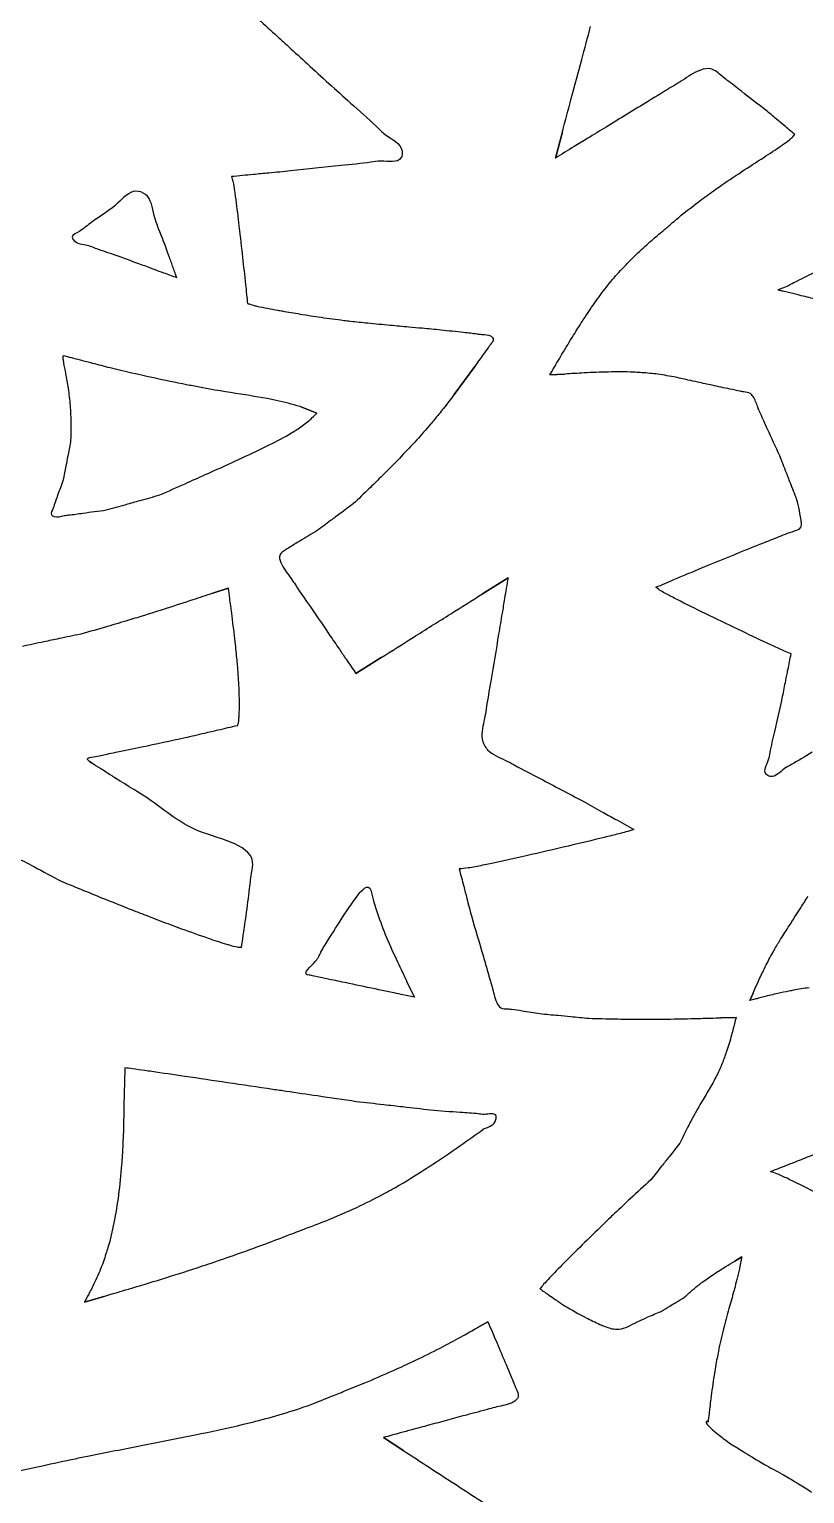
# Model space of a CAD drawing. Extents: x 0 to 339, y 0 to 248.
# Drawn here: x 148.1 to 189.8, y 43.8 to 122.4 of the extents above; entities that cross this region are included whole.
import ezdxf

# ---------------------------------------------------------------- set-up
doc = ezdxf.new("R2010")
doc.units = 0
doc.layers.add('layer_1', color=7, linetype='CONTINUOUS')

msp = doc.modelspace()

# ---------------------------------------------------------------- linework, layer by layer
at = {"layer": 'layer_1', "color": 1}
for p, q in [((176.407976, 115.48353), (176.786434, 116.895781)), ((176.786434, 116.895781), (176.407976, 115.48353)), ((176.407976, 115.48353), (176.407976, 115.48353)), ((156.074044, 109.06261), (156.074044, 109.06261)), ((156.074044, 109.06261), (156.074044, 109.06261)), ((156.074044, 109.06261), (156.074044, 109.06261)), ((188.397282, 108.385701), (188.397282, 108.385701)), ((188.397282, 108.385701), (188.397282, 108.385701)), ((188.397282, 108.385701), (188.397282, 108.385701)), ((172.073643, 104.296494), (170.963968, 102.783429)), ((170.963968, 102.783429), (172.073643, 104.296494)), ((172.073643, 104.296494), (172.073643, 104.296494)), ((176.912309, 103.883617), (176.105337, 103.833177)), ((176.105337, 103.833177), (176.912309, 103.883617)), ((176.912309, 103.883617), (176.912309, 103.883617)), ((163.60071, 101.788854), (162.691508, 102.142383)), ((162.691508, 102.142383), (163.60071, 101.788854)), ((163.60071, 101.788854), (163.60071, 101.788854)), ((172.500801, 92.091042), (173.862612, 92.948453)), ((173.862612, 92.948453), (172.500801, 92.091042)), ((158.840758, 92.39431), (158.007119, 92.116662)), ((158.007119, 92.116662), (158.840758, 92.39431)), ((158.840758, 92.39431), (158.840758, 92.39431)), ((172.500801, 92.091042), (172.500801, 92.091042)), ((165.692081, 87.804184), (167.053893, 88.661659)), ((167.053893, 88.661659), (165.692081, 87.804184)), ((165.692081, 87.804184), (165.692081, 87.804184)), ((151.488088, 83.004208), (151.37877, 83.07333)), ((151.37877, 83.07333), (151.488088, 83.004208)), ((151.488088, 83.004208), (151.488088, 83.004208)), ((166.846054, 74.918842), (166.846054, 74.918842)), ((166.846054, 74.918842), (166.846054, 74.918842)), ((166.846054, 74.918842), (166.846054, 74.918842)), ((163.083235, 71.636005), (163.083235, 71.636005)), ((163.083235, 71.636005), (163.083235, 71.636005)), ((163.083235, 71.636005), (163.083235, 71.636005)), ((168.436999, 71.257352), (168.841031, 70.423777)), ((168.841031, 70.423777), (168.436999, 71.257352)), ((168.436999, 71.257352), (168.436999, 71.257352)), ((186.847776, 70.243985), (187.024477, 70.647503)), ((187.024477, 70.647503), (186.847776, 70.243985)), ((186.847776, 70.243985), (186.847776, 70.243985)), ((185.285824, 69.320111), (186.118179, 69.345194)), ((186.118179, 69.345194), (185.285824, 69.320111)), ((185.285824, 69.320111), (185.285824, 69.320111)), ((172.553343, 63.352679), (172.553343, 63.352679)), ((172.553343, 63.352679), (172.553343, 63.352679)), ((172.553343, 63.352679), (172.553343, 63.352679)), ((186.042357, 56.257918), (186.420814, 56.484671)), ((186.420814, 56.484671), (186.042357, 56.257918)), ((186.042357, 56.257918), (186.042357, 56.257918)), ((151.113045, 54.059532), (152.148313, 54.362554)), ((152.148313, 54.362554), (151.113045, 54.059532)), ((151.113045, 54.059532), (151.113045, 54.059532)), ((172.199814, 52.670666), (172.78087, 52.998812)), ((172.78087, 52.998812), (172.199814, 52.670666)), ((172.199814, 52.670666), (172.199814, 52.670666)), ((167.174587, 46.786418), (168.260362, 46.079232)), ((168.260362, 46.079232), (167.174587, 46.786418)), ((167.174587, 46.786418), (167.174587, 46.786418))]:
    msp.add_line(p, q, dxfattribs=at)
for points in [[(160.322407, 123.058205), (160.664879, 122.746878), (161.007351, 122.435551), (161.349728, 122.124184)], [(161.349728, 122.124184), (161.589406, 121.906214), (161.829036, 121.688224), (162.068929, 121.470369)], [(177.823064, 120.766098), (177.981871, 121.358862), (178.140685, 121.951624), (178.299499, 122.544386)], [(162.068929, 121.470369), (162.411651, 121.15913), (162.754908, 120.848168), (163.096464, 120.536348)], [(163.096464, 120.536348), (163.864832, 119.834877), (164.624594, 119.129071), (165.407892, 118.435029)], [(177.262656, 118.674065), (177.449429, 119.371418), (177.636242, 120.068759), (177.823064, 120.766098)], [(184.759699, 120.266328), (184.584475, 120.308191), (184.385713, 120.2703), (184.203902, 120.20754)], [(183.216632, 119.644454), (183.067817, 119.548503), (182.914992, 119.458135), (182.76271, 119.367011)], [(184.203902, 120.20754), (183.834177, 120.079913), (183.534559, 119.849444), (183.216632, 119.644454)], [(185.360418, 119.871207), (185.171587, 120.026616), (184.985123, 120.212471), (184.759699, 120.266328)], [(185.62095, 119.669479), (185.533984, 119.735163), (185.446953, 119.799988), (185.360418, 119.871207)], [(186.402557, 119.064335), (186.142142, 119.267656), (185.881843, 119.472431), (185.62095, 119.669479)], [(182.76271, 119.367011), (182.305895, 119.093657), (181.853968, 118.813503), (181.401003, 118.534795)], [(187.705255, 118.055831), (187.270915, 118.390652), (186.836575, 118.725473), (186.402557, 119.064335)], [(165.407892, 118.435029), (165.877876, 118.018599), (166.356334, 117.606403), (166.794729, 117.174184)], [(176.786434, 116.895781), (176.945165, 117.488545), (177.103896, 118.081309), (177.262656, 118.674065)], [(181.401003, 118.534795), (180.646117, 118.070315), (179.888348, 117.609849), (179.131594, 117.147976)], [(188.284439, 117.570159), (188.091385, 117.732058), (187.89832, 117.893944), (187.705255, 118.055831)], [(166.794729, 117.174184), (166.940862, 117.030109), (167.082543, 116.88381), (167.257001, 116.753887)], [(188.689807, 117.230173), (188.55469, 117.343508), (188.419567, 117.456837), (188.284439, 117.570159)], [(189.268818, 116.744459), (189.075818, 116.906368), (188.882818, 117.068277), (188.689807, 117.230173)], [(167.257001, 116.753887), (167.614466, 116.487673), (168.109539, 116.290213), (168.173439, 115.860031)], [(178.122846, 116.531603), (177.887484, 116.387744), (177.652098, 116.24392), (177.416722, 116.10008)], [(179.131594, 117.147976), (178.795228, 116.942681), (178.459063, 116.737107), (178.122846, 116.531603)], [(188.727179, 116.27369), (188.848185, 116.358882), (188.971568, 116.442214), (189.079244, 116.542701)], [(189.079244, 116.542701), (189.146524, 116.605488), (189.207671, 116.674973), (189.268818, 116.744459)], [(168.173439, 115.860031), (168.192269, 115.733263), (168.173656, 115.586286), (168.114651, 115.487395)], [(177.416722, 116.10008), (177.080459, 115.894585), (176.744217, 115.689058), (176.407976, 115.48353)], [(187.60077, 115.519108), (187.91578, 115.72192), (188.231825, 115.923582), (188.537605, 116.139184)], [(188.537605, 116.139184), (188.600871, 116.183792), (188.663698, 116.228997), (188.727179, 116.27369)], [(164.878497, 115.081166), (163.97015, 114.995566), (163.079382, 114.891343), (162.188614, 114.78712)], [(166.492332, 115.2577), (165.974786, 115.177177), (165.423477, 115.132524), (164.878497, 115.081166)], [(167.030248, 115.316576), (166.833595, 115.315364), (166.664839, 115.284539), (166.492332, 115.2577)], [(168.114651, 115.487395), (167.942946, 115.199622), (167.429193, 115.319035), (167.030248, 115.316576)], [(186.406272, 114.742164), (186.803344, 115.002782), (187.201225, 115.26187), (187.60077, 115.519108)], [(160.188121, 114.596633), (159.795868, 114.559275), (159.403616, 114.521912), (159.011363, 114.484549)], [(159.011363, 114.484549), (159.038157, 114.400923), (159.064952, 114.317297), (159.086088, 114.232349)], [(159.086088, 114.232349), (159.128535, 114.061752), (159.148162, 113.885824), (159.172021, 113.711139)], [(161.011854, 114.675077), (160.737276, 114.648932), (160.462698, 114.622783), (160.188121, 114.596633)], [(162.188614, 114.78712), (161.796361, 114.749774), (161.404107, 114.712428), (161.011854, 114.675077)], [(185.183717, 113.920285), (185.586135, 114.201666), (185.995772, 114.472732), (186.406272, 114.742164)], [(153.874017, 113.701724), (153.49068, 113.690367), (153.196445, 113.33495), (152.891898, 113.052569)], [(154.38472, 113.53149), (154.243224, 113.64017), (154.049305, 113.706918), (153.874017, 113.701724)], [(154.861752, 112.395949), (154.757775, 112.814668), (154.708456, 113.282833), (154.38472, 113.53149)], [(159.172021, 113.711139), (159.185063, 113.615647), (159.19937, 113.520528), (159.21312, 113.425313)], [(159.21312, 113.425313), (159.280881, 112.956065), (159.335097, 112.484517), (159.389569, 112.013164)], [(184.070354, 113.113316), (184.327623, 113.307869), (184.588737, 113.497378), (184.851205, 113.684919)], [(184.851205, 113.684919), (184.961698, 113.76387), (185.072431, 113.842472), (185.183717, 113.920285)], [(152.891898, 113.052569), (152.52846, 112.715583), (152.150337, 112.482611), (151.762205, 112.217351)], [(183.166193, 112.407221), (183.465779, 112.644949), (183.765365, 112.882677), (184.070354, 113.113316)], [(151.092545, 111.724483), (151.024499, 111.669324), (150.959322, 111.614244), (150.871797, 111.562698)], [(151.762205, 112.217351), (151.532494, 112.060361), (151.299276, 111.892061), (151.092545, 111.724483)], [(155.366857, 111.007238), (155.189926, 111.462395), (154.9865, 111.893584), (154.861752, 112.395949)], [(159.389569, 112.013164), (159.454337, 111.452716), (159.519466, 110.892546), (159.582708, 110.33209)], [(182.118354, 111.518007), (182.262196, 111.640044), (182.406031, 111.76209), (182.54986, 111.884144)], [(182.54986, 111.884144), (182.755313, 112.058492), (182.960753, 112.232857), (183.166193, 112.407221)], [(150.871797, 111.562698), (150.701489, 111.462398), (150.446567, 111.375482), (150.459298, 111.22587)], [(150.459298, 111.22587), (150.46444, 111.165443), (150.513244, 111.094788), (150.568689, 111.040671)], [(150.568689, 111.040671), (150.754625, 110.859188), (151.015244, 110.86369), (151.250446, 110.805068)], [(155.66993, 110.174002), (155.569637, 110.452412), (155.473016, 110.734139), (155.366857, 111.007238)], [(180.750835, 110.301912), (180.996606, 110.537737), (181.249208, 110.766356), (181.50181, 110.994975)], [(181.50181, 110.994975), (181.707329, 111.169313), (181.912848, 111.343652), (182.118354, 111.518007)], [(151.250446, 110.805068), (151.362923, 110.777033), (151.469588, 110.734563), (151.576932, 110.693731)], [(151.576932, 110.693731), (151.89748, 110.5718), (152.224084, 110.464478), (152.548792, 110.352335)], [(152.548792, 110.352335), (153.087271, 110.166362), (153.620536, 109.967128), (154.15463, 109.769796)], [(155.770958, 109.896253), (155.737202, 109.988761), (155.703362, 110.081197), (155.66993, 110.174002)], [(159.582708, 110.33209), (159.63707, 109.850326), (159.690038, 109.368352), (159.742189, 108.886314)], [(180.201633, 109.754578), (180.381813, 109.939899), (180.564358, 110.12298), (180.750835, 110.301912)], [(154.15463, 109.769796), (154.391503, 109.682278), (154.628539, 109.595134), (154.865525, 109.507875)], [(154.865525, 109.507875), (155.031415, 109.446794), (155.197281, 109.385656), (155.363151, 109.32453)], [(155.363151, 109.32453), (155.600108, 109.237208), (155.837076, 109.149909), (156.074044, 109.06261)], [(155.98424, 109.309615), (155.913174, 109.505185), (155.842251, 109.700878), (155.770958, 109.896253)], [(156.062818, 109.093486), (156.036625, 109.165528), (156.010423, 109.237563), (155.98424, 109.309615)], [(179.31159, 108.755243), (179.528381, 109.02187), (179.753458, 109.281891), (179.988681, 109.532286)], [(179.988681, 109.532286), (180.058938, 109.607073), (180.130099, 109.681002), (180.201633, 109.754578)], [(189.40743, 108.890744), (189.7624, 109.061423), (190.086134, 109.228599), (190.419253, 109.396815)], [(156.074044, 109.06261), (156.070302, 109.072902), (156.06656, 109.083194), (156.062818, 109.093486)], [(159.742189, 108.886314), (159.753102, 108.785441), (159.76398, 108.684564), (159.774924, 108.583694)], [(159.774924, 108.583694), (159.795591, 108.393197), (159.816493, 108.202721), (159.835716, 108.012075)], [(178.673867, 107.922257), (178.878846, 108.205614), (179.090925, 108.483851), (179.31159, 108.755243)], [(188.397282, 108.385701), (188.282567, 108.420911), (188.592294, 108.504207), (188.77139, 108.57271)], [(188.77139, 108.57271), (188.896769, 108.620667), (188.958128, 108.661374), (189.03328, 108.703647)], [(189.03328, 108.703647), (189.14065, 108.764042), (189.276175, 108.827633), (189.40743, 108.890744)], [(159.835716, 108.012075), (159.847014, 107.900031), (159.857732, 107.787928), (159.868451, 107.675825)], [(178.047366, 107.010752), (178.249539, 107.319073), (178.457756, 107.623511), (178.673867, 107.922257)], [(188.428156, 108.378214), (188.417158, 108.38063), (188.405995, 108.383027), (188.397282, 108.385701)], [(188.644268, 108.325805), (188.574085, 108.343485), (188.505141, 108.361305), (188.428156, 108.378214)], [(189.230862, 108.183553), (189.034398, 108.230866), (188.834766, 108.277818), (188.644268, 108.325805)], [(189.508596, 108.116198), (189.416191, 108.138669), (189.323881, 108.161152), (189.230862, 108.183553)], [(190.341818, 107.914151), (190.063898, 107.981475), (189.785816, 108.048784), (189.508596, 108.116198)], [(159.868451, 107.675825), (159.930725, 107.657188), (159.992999, 107.638552), (160.055265, 107.619891)], [(160.055265, 107.619891), (160.098859, 107.606826), (160.142449, 107.593749), (160.186035, 107.58066)], [(160.186035, 107.58066), (160.24831, 107.561959), (160.310578, 107.543233), (160.372846, 107.524507)], [(160.372846, 107.524507), (160.565185, 107.487367), (160.757523, 107.450226), (160.950087, 107.414287)], [(160.950087, 107.414287), (161.13114, 107.380496), (161.312392, 107.347768), (161.493684, 107.315275)], [(161.493684, 107.315275), (161.573996, 107.300881), (161.654316, 107.286533), (161.734657, 107.272307)], [(161.734657, 107.272307), (162.055298, 107.215531), (162.376286, 107.160693), (162.697613, 107.10793)], [(162.697613, 107.10793), (163.072284, 107.046406), (163.447415, 106.987704), (163.82306, 106.932356)], [(163.82306, 106.932356), (164.227415, 106.872777), (164.632365, 106.817086), (165.038107, 106.767975)], [(177.859576, 106.721207), (177.921791, 106.817968), (177.984284, 106.914549), (178.047366, 107.010752)], [(165.038107, 106.767975), (165.16042, 106.753171), (165.282806, 106.738964), (165.405221, 106.725009)], [(165.405221, 106.725009), (165.712299, 106.690002), (166.019564, 106.656576), (166.327106, 106.625998)], [(166.327106, 106.625998), (166.729283, 106.586011), (167.131931, 106.550895), (167.53458, 106.515779)], [(167.53458, 106.515779), (167.870831, 106.484688), (168.207081, 106.453597), (168.543329, 106.42248)], [(168.543329, 106.42248), (168.778704, 106.400697), (169.014079, 106.378902), (169.249452, 106.357094)], [(169.249452, 106.357094), (169.585702, 106.32594), (169.92195, 106.29476), (170.258198, 106.263579)], [(170.258198, 106.263579), (170.664031, 106.218844), (171.069864, 106.174109), (171.476828, 106.130942)], [(177.385924, 105.972113), (177.541867, 106.223034), (177.699803, 106.472715), (177.859576, 106.721207)], [(171.476828, 106.130942), (171.721313, 106.105009), (171.966205, 106.079643), (172.207995, 106.043138)], [(172.207995, 106.043138), (172.288692, 106.030955), (172.369043, 106.017531), (172.451713, 106.011379)], [(172.451713, 106.011379), (172.624646, 105.998511), (172.807726, 106.017464), (172.95622, 105.912371)], [(172.90567, 105.456608), (172.870137, 105.411501), (172.842274, 105.367786), (172.813242, 105.32397)], [(173.073912, 105.757333), (173.091988, 105.655219), (172.981407, 105.552753), (172.90567, 105.456608)], [(172.95622, 105.912371), (173.01244, 105.872583), (173.063702, 105.815014), (173.073912, 105.757333)], [(176.760991, 104.942784), (176.965845, 105.287971), (177.174045, 105.631187), (177.385924, 105.972113)], [(149.94806, 104.793882), (149.941209, 104.729966), (149.959086, 104.664784), (149.971347, 104.600345)], [(149.964011, 104.869606), (149.957395, 104.844431), (149.950779, 104.819256), (149.94806, 104.793882)], [(150.89937, 104.626523), (150.587588, 104.707567), (150.2758, 104.788586), (149.964011, 104.869606)], [(149.971347, 104.600345), (149.978318, 104.563712), (149.983474, 104.527319), (149.989067, 104.490953)], [(151.554137, 104.456289), (151.335884, 104.513045), (151.117629, 104.56979), (150.89937, 104.626523)], [(172.535919, 104.933529), (172.37968, 104.719919), (172.226661, 104.508206), (172.073643, 104.296494)], [(172.813242, 105.32397), (172.72724, 105.194174), (172.630983, 105.0635), (172.535919, 104.933529)], [(176.518287, 104.53184), (176.599135, 104.668852), (176.6798, 104.805973), (176.760991, 104.942784)], [(149.989067, 104.490953), (150.018519, 104.299439), (150.06007, 104.108689), (150.097703, 103.91755)], [(150.097703, 103.91755), (150.149892, 103.652471), (150.194543, 103.386642), (150.234282, 103.119797)], [(152.489542, 104.212987), (152.177742, 104.294095), (151.865943, 104.375204), (151.554137, 104.456289)], [(154.833244, 103.675425), (154.050128, 103.846098), (153.269835, 104.029542), (152.489542, 104.212987)], [(176.105337, 103.833177), (176.186321, 103.970175), (176.267306, 104.107173), (176.348302, 104.244164)], [(176.348302, 104.244164), (176.40499, 104.340041), (176.461683, 104.435914), (176.518287, 104.53184)], [(177.945269, 103.943396), (177.600845, 103.925843), (177.256577, 103.90473), (176.912309, 103.883617)], [(179.258338, 103.991967), (178.820302, 103.982234), (178.382659, 103.965686), (177.945269, 103.943396)], [(180.593897, 103.984495), (180.149226, 104.004713), (179.703579, 104.00186), (179.258338, 103.991967)], [(180.954431, 103.963945), (180.834289, 103.971874), (180.714128, 103.979028), (180.593897, 103.984495)], [(181.796929, 103.887351), (181.51723, 103.922534), (181.23588, 103.945369), (180.954431, 103.963945)], [(182.762739, 103.732295), (182.441538, 103.789483), (182.120337, 103.846671), (181.796929, 103.887351)], [(150.234282, 103.119797), (150.280099, 102.812134), (150.319385, 102.503121), (150.34266, 102.192949)], [(156.593359, 103.311737), (156.005505, 103.427422), (155.418586, 103.547856), (154.833244, 103.675425)], [(157.287305, 103.178038), (157.055799, 103.221496), (156.824507, 103.266249), (156.593359, 103.311737)], [(159.519078, 102.797231), (158.772802, 102.912886), (158.028961, 103.038814), (157.287305, 103.178038)], [(183.528735, 103.564315), (183.273408, 103.620332), (183.018073, 103.676313), (182.762739, 103.732295)], [(184.064858, 103.446639), (183.886154, 103.485882), (183.707446, 103.525107), (183.528735, 103.564315)], [(184.830639, 103.278402), (184.575381, 103.334493), (184.320123, 103.390584), (184.064858, 103.446639)], [(185.784093, 103.074777), (185.464865, 103.139943), (185.147751, 103.209172), (184.830639, 103.278402)], [(186.339842, 102.960822), (186.156318, 103.000315), (185.969847, 103.036858), (185.784093, 103.074777)], [(161.40282, 102.472599), (160.780969, 102.60926), (160.149156, 102.699584), (159.519078, 102.797231)], [(162.691508, 102.142383), (162.263554, 102.259936), (161.8356, 102.377489), (161.40282, 102.472599)], [(170.963968, 102.783429), (170.774585, 102.532803), (170.585202, 102.282177), (170.39074, 102.035524)], [(186.520145, 102.925327), (186.458427, 102.934927), (186.399289, 102.948029), (186.339842, 102.960822)], [(186.879603, 102.836597), (186.779317, 102.900867), (186.644495, 102.905987), (186.520145, 102.925327)], [(187.059821, 102.619017), (187.012542, 102.704072), (186.956128, 102.787555), (186.879603, 102.836597)], [(187.301738, 102.042857), (187.224266, 102.235077), (187.164392, 102.430892), (187.059821, 102.619017)], [(150.34266, 102.192949), (150.349812, 102.097627), (150.355453, 102.002196), (150.36048, 101.906722)], [(150.36048, 101.906722), (150.373177, 101.665571), (150.381955, 101.424155), (150.383956, 101.182735)], [(163.090251, 101.311808), (163.270054, 101.459271), (163.435382, 101.624062), (163.60071, 101.788854)], [(169.907023, 101.438846), (169.839503, 101.357313), (169.771738, 101.275988), (169.703427, 101.195124)], [(170.39074, 102.035524), (170.232226, 101.834468), (170.070337, 101.636051), (169.907023, 101.438846)], [(187.423163, 101.763545), (187.381435, 101.856339), (187.339496, 101.949171), (187.301738, 102.042857)], [(187.802376, 100.918251), (187.675084, 101.199351), (187.550096, 101.481273), (187.423163, 101.763545)], [(150.383956, 101.182735), (150.386607, 100.862839), (150.377357, 100.542936), (150.368107, 100.223033)], [(161.038138, 100.079927), (161.4453, 100.282426), (161.850129, 100.490779), (162.237292, 100.728139)], [(162.237292, 100.728139), (162.329714, 100.7848), (162.421129, 100.843114), (162.51228, 100.902116)], [(162.51228, 100.902116), (162.71073, 101.03057), (162.907932, 101.162281), (163.090251, 101.311808)], [(169.703427, 101.195124), (169.458987, 100.905767), (169.207548, 100.622316), (168.952454, 100.342255)], [(188.461783, 99.49594), (188.23978, 99.969259), (188.017778, 100.442579), (187.802376, 100.918251)], [(150.368107, 100.223033), (150.31821, 99.973598), (150.268313, 99.724163), (150.218421, 99.474727)], [(159.580822, 99.381241), (160.069387, 99.607987), (160.555403, 99.839843), (161.038138, 100.079927)], [(168.952454, 100.342255), (168.683501, 100.046979), (168.410485, 99.755471), (168.134257, 99.467026)], [(150.218421, 99.474727), (150.183496, 99.300123), (150.148574, 99.125519), (150.113655, 98.950914)], [(158.04493, 98.682654), (158.55789, 98.913354), (159.070746, 99.144513), (159.580822, 99.381241)], [(168.134257, 99.467026), (167.853613, 99.173968), (167.569653, 98.884071), (167.282448, 98.597449)], [(188.816835, 98.580706), (188.698509, 98.885793), (188.580146, 99.190867), (188.461783, 99.49594)], [(150.113655, 98.950914), (150.06377, 98.701479), (150.013891, 98.452044), (149.964011, 98.202608)], [(156.518496, 97.997929), (156.879674, 98.15941), (157.240677, 98.321289), (157.601573, 98.483387)], [(157.601573, 98.483387), (157.749373, 98.549772), (157.897156, 98.616194), (158.04493, 98.682654)], [(167.028396, 98.34528), (166.81767, 98.13698), (166.606199, 97.929424), (166.393329, 97.72332)], [(167.282448, 98.597449), (167.197992, 98.513164), (167.113254, 98.429162), (167.028396, 98.34528)], [(189.065282, 97.939969), (188.982484, 98.153555), (188.899668, 98.367134), (188.816835, 98.580706)], [(149.964011, 98.202608), (149.867878, 97.922952), (149.771745, 97.643296), (149.669308, 97.361037)], [(155.166194, 97.394799), (155.617052, 97.595636), (156.067911, 97.796474), (156.518496, 97.997929)], [(166.393329, 97.72332), (166.119722, 97.45841), (165.843802, 97.195898), (165.567882, 96.933386)], [(189.420077, 97.024522), (189.301824, 97.329676), (189.183571, 97.634829), (189.065282, 97.939969)], [(149.492432, 96.856031), (149.475209, 96.800921), (149.459328, 96.746367), (149.433458, 96.687677)], [(149.669308, 97.361037), (149.607837, 97.191658), (149.544096, 97.021341), (149.492432, 96.856031)], [(152.287134, 96.586667), (152.642537, 96.68643), (152.997941, 96.786194), (153.353345, 96.885955)], [(153.353345, 96.885955), (153.602152, 96.955795), (153.85096, 97.025633), (154.099767, 97.095471)], [(154.099767, 97.095471), (154.455242, 97.195249), (154.810718, 97.295024), (155.166194, 97.394799)], [(165.567882, 96.933386), (165.324997, 96.752845), (165.082112, 96.572304), (164.839248, 96.391737)], [(189.539636, 96.400808), (189.502328, 96.610019), (189.461202, 96.817271), (189.420077, 97.024522)], [(149.433458, 96.687677), (149.38058, 96.567713), (149.285967, 96.430468), (149.337263, 96.335973)], [(149.337263, 96.335973), (149.363078, 96.288419), (149.425844, 96.251693), (149.487907, 96.231206)], [(149.487907, 96.231206), (149.666902, 96.172122), (149.840053, 96.248124), (150.014514, 96.283577)], [(150.014514, 96.283577), (150.098503, 96.300644), (150.182795, 96.308315), (150.267046, 96.317249)], [(150.267046, 96.317249), (150.519789, 96.34405), (150.772163, 96.382227), (151.024606, 96.418275)], [(151.024606, 96.418275), (151.445321, 96.47835), (151.866228, 96.532508), (152.287134, 96.586667)], [(164.329279, 96.012523), (164.08646, 95.831933), (163.84366, 95.651317), (163.60086, 95.470701)], [(164.839248, 96.391737), (164.669248, 96.265345), (164.499259, 96.13894), (164.329279, 96.012523)], [(189.603152, 96.034767), (189.581978, 96.155363), (189.561461, 96.278421), (189.539636, 96.400808)], [(189.621833, 95.915235), (189.617012, 95.956483), (189.610047, 95.995494), (189.603152, 96.034767)], [(163.60086, 95.470701), (163.29433, 95.287451), (162.987799, 95.104202), (162.679357, 94.917731)], [(188.310466, 95.108199), (188.614215, 95.229527), (188.895321, 95.352202), (189.244488, 95.463145)], [(189.244488, 95.463145), (189.385377, 95.50791), (189.537348, 95.550764), (189.595681, 95.661167)], [(189.595681, 95.661167), (189.632635, 95.731107), (189.632011, 95.828155), (189.621833, 95.915235)], [(161.948783, 94.461905), (161.811721, 94.378514), (161.648137, 94.292716), (161.600053, 94.161081)], [(162.130505, 94.577729), (162.071241, 94.539415), (162.012915, 94.500923), (161.948783, 94.461905)], [(162.679357, 94.917731), (162.494056, 94.805706), (162.308064, 94.692518), (162.130505, 94.577729)], [(184.427121, 93.544631), (185.144285, 93.837841), (185.861449, 94.13105), (186.577015, 94.42077)], [(186.577015, 94.42077), (187.00777, 94.595176), (187.437945, 94.768316), (187.875223, 94.938215)], [(187.875223, 94.938215), (188.021425, 94.995019), (188.168421, 95.051462), (188.310466, 95.108199)], [(161.600053, 94.161081), (161.558832, 94.048238), (161.602489, 93.901711), (161.657558, 93.770487)], [(161.657558, 93.770487), (161.785194, 93.466348), (161.974139, 93.244416), (162.149446, 92.998896)], [(162.149446, 92.998896), (162.230783, 92.884983), (162.309185, 92.765993), (162.388022, 92.647719)], [(173.862612, 92.948453), (173.800327, 92.574931), (173.738043, 92.20141), (173.675797, 91.827892)], [(181.804386, 92.43502), (182.12818, 92.572017), (182.451974, 92.709014), (182.775769, 92.846007)], [(182.775769, 92.846007), (183.002425, 92.941901), (183.229081, 93.037794), (183.455738, 93.133684)], [(183.455738, 93.133684), (183.779531, 93.270669), (184.103326, 93.40765), (184.427121, 93.544631)], [(158.007119, 92.116662), (157.648439, 91.997188), (157.289759, 91.877713), (156.930747, 91.759245)], [(158.91558, 91.833058), (158.890666, 92.020145), (158.865712, 92.207227), (158.840758, 92.39431)], [(162.388022, 92.647719), (162.622989, 92.295216), (162.86183, 91.949081), (163.100018, 91.601709)], [(170.786015, 91.011379), (171.357614, 91.37126), (171.929207, 91.731151), (172.500801, 92.091042)], [(182.07624, 92.242619), (181.983116, 92.30277), (181.893751, 92.368895), (181.804386, 92.43502)], [(182.633956, 91.938142), (182.445256, 92.034843), (182.253907, 92.127858), (182.07624, 92.242619)], [(155.506388, 91.295307), (154.985828, 91.128058), (154.464496, 90.963179), (153.941597, 90.803428)], [(156.930747, 91.759245), (156.456561, 91.60277), (155.981797, 91.44805), (155.506388, 91.295307)], [(158.967954, 91.440197), (158.950439, 91.571143), (158.933019, 91.702102), (158.91558, 91.833058)], [(159.042774, 90.878991), (159.018189, 91.066108), (158.992975, 91.25314), (158.967954, 91.440197)], [(163.100018, 91.601709), (163.494128, 91.026943), (163.886455, 90.448792), (164.279835, 89.872148)], [(173.675797, 91.827892), (173.63222, 91.5664), (173.588661, 91.304909), (173.545026, 91.043408)], [(182.939439, 91.779366), (182.837661, 91.83227), (182.736198, 91.885747), (182.633956, 91.938142)], [(184.446754, 91.031287), (183.941861, 91.275904), (183.436898, 91.520788), (182.939439, 91.779366)], [(153.481405, 90.664018), (153.10403, 90.550452), (152.726283, 90.438102), (152.347825, 90.328218)], [(153.941597, 90.803428), (153.78831, 90.756597), (153.634888, 90.710207), (153.481405, 90.664018)], [(159.211138, 89.49863), (159.159744, 89.95931), (159.103157, 90.419408), (159.042774, 90.878991)], [(168.768678, 89.74128), (169.441124, 90.164645), (170.113574, 90.588006), (170.786015, 91.011379)], [(173.545026, 91.043408), (173.482684, 90.669792), (173.420186, 90.296154), (173.358211, 89.922587)], [(186.239917, 90.165651), (185.641529, 90.452757), (185.04419, 90.741835), (184.446754, 91.031287)], [(149.75148, 89.676581), (149.480841, 89.619845), (149.210205, 89.563095), (148.939572, 89.50633)], [(150.911347, 89.919669), (150.524723, 89.838649), (150.138098, 89.75763), (149.75148, 89.676581)], [(152.347825, 90.328218), (151.869756, 90.189412), (151.390552, 90.05454), (150.911347, 89.919669)], [(164.279835, 89.872148), (164.454083, 89.616724), (164.628536, 89.361596), (164.802909, 89.106364)], [(167.053893, 88.661659), (167.625487, 89.021533), (168.197081, 89.381408), (168.768678, 89.74128)], [(173.358211, 89.922587), (173.218772, 89.082081), (173.081984, 88.24194), (172.937927, 87.400789)], [(187.781073, 89.434533), (187.265932, 89.675184), (186.75254, 89.919694), (186.239917, 90.165651)], [(148.939572, 89.50633), (148.552946, 89.425235), (148.166326, 89.34411), (147.779705, 89.262986)], [(159.312178, 88.522172), (159.281111, 88.847916), (159.247419, 89.173418), (159.211138, 89.49863)], [(164.802909, 89.106364), (164.924983, 88.927684), (165.047016, 88.748953), (165.169047, 88.570225)], [(188.103268, 89.284107), (187.995918, 89.334371), (187.888458, 89.384368), (187.781073, 89.434533)], [(188.71124, 89.004742), (188.506876, 89.094), (188.305266, 89.189526), (188.103268, 89.284107)], [(189.067062, 88.854315), (188.948148, 88.903761), (188.829235, 88.953207), (188.71124, 89.004742)], [(188.899037, 88.013806), (188.955059, 88.293973), (189.01106, 88.574144), (189.067062, 88.854315)], [(159.345864, 88.151763), (159.335342, 88.275301), (159.323948, 88.398753), (159.312178, 88.522172)], [(159.416002, 87.045244), (159.400861, 87.414487), (159.377232, 87.7835), (159.345864, 88.151763)], [(165.169047, 88.570225), (165.343396, 88.314874), (165.517738, 88.059529), (165.692081, 87.804184)], [(172.937927, 87.400789), (172.851498, 86.896133), (172.762452, 86.391113), (172.685746, 85.887816)], [(188.613105, 86.584654), (188.669192, 86.864893), (188.725278, 87.145132), (188.781345, 87.425376)], [(188.781345, 87.425376), (188.820585, 87.621517), (188.859816, 87.817661), (188.899037, 88.013806)], [(159.435593, 86.168857), (159.434638, 86.46123), (159.427973, 86.753309), (159.416002, 87.045244)], [(188.192789, 84.69354), (188.344198, 85.328716), (188.478651, 85.956685), (188.613105, 86.584654)], [(159.421427, 85.550675), (159.4341, 85.756239), (159.436267, 85.962621), (159.435593, 86.168857)], [(172.685746, 85.887816), (172.660179, 85.720061), (172.635983, 85.552498), (172.601683, 85.383524)], [(158.298229, 84.7771), (158.647436, 84.858148), (158.99665, 84.939167), (159.345864, 85.020185)], [(159.345864, 85.020185), (159.361609, 85.073184), (159.377354, 85.126184), (159.3879, 85.180168)], [(159.3879, 85.180168), (159.40355, 85.260285), (159.407748, 85.342568), (159.413059, 85.424364)], [(159.413059, 85.424364), (159.415798, 85.466543), (159.418833, 85.508592), (159.421427, 85.550675)], [(172.601683, 85.383524), (172.527946, 85.020265), (172.407516, 84.65049), (172.475575, 84.291696)], [(154.195921, 83.865268), (154.962727, 84.029278), (155.739988, 84.19639), (156.517248, 84.363502)], [(156.517248, 84.363502), (156.866457, 84.444628), (157.215667, 84.525753), (157.564884, 84.606848)], [(157.564884, 84.606848), (157.809328, 84.663614), (158.053777, 84.720364), (158.298229, 84.7771)], [(172.475575, 84.291696), (172.515948, 84.078857), (172.622651, 83.869882), (172.769748, 83.709846)], [(187.940621, 83.558872), (188.004995, 83.928738), (188.101944, 84.312436), (188.192789, 84.69354)], [(151.597317, 83.334567), (151.91789, 83.379933), (152.099974, 83.43085), (152.325273, 83.48013)], [(152.325273, 83.48013), (152.470627, 83.511923), (152.633969, 83.543034), (152.794822, 83.574546)], [(152.794822, 83.574546), (153.275399, 83.668695), (153.733761, 83.766418), (154.195921, 83.865268)], [(172.769748, 83.709846), (173.022989, 83.434331), (173.395956, 83.303867), (173.736349, 83.139247)], [(187.856572, 83.180649), (187.901325, 83.313832), (187.919164, 83.435584), (187.940621, 83.558872)], [(190.193368, 83.575465), (189.824248, 83.350638), (189.455936, 83.118867), (189.083842, 82.919865)], [(151.276071, 83.219967), (151.273513, 83.294051), (151.450032, 83.313723), (151.597317, 83.334567)], [(151.37877, 83.07333), (151.328092, 83.127206), (151.277414, 83.181082), (151.276071, 83.219967)], [(151.972559, 82.697652), (151.811006, 82.799809), (151.649547, 82.902009), (151.488088, 83.004208)], [(152.529391, 82.345301), (152.344053, 82.462877), (152.158244, 82.580236), (151.972559, 82.697652)], [(173.736349, 83.139247), (173.894867, 83.062585), (174.04632, 82.978516), (174.198723, 82.895444)], [(174.198723, 82.895444), (174.655896, 82.646248), (175.121621, 82.406023), (175.585745, 82.164122)], [(187.720195, 82.406236), (187.564061, 82.592971), (187.765746, 82.910353), (187.856572, 83.180649)], [(188.713983, 82.701309), (188.465928, 82.51833), (188.230818, 82.223278), (187.942487, 82.281963)], [(189.083842, 82.919865), (188.959803, 82.853528), (188.835344, 82.790831), (188.713983, 82.701309)], [(152.795654, 82.176815), (152.706531, 82.232807), (152.618015, 82.289079), (152.529391, 82.345301)], [(154.703387, 80.969501), (154.103947, 81.388779), (153.434226, 81.775625), (152.795654, 82.176815)], [(175.585745, 82.164122), (176.359218, 81.760988), (177.128246, 81.353198), (177.897274, 80.945408)], [(187.942487, 82.281963), (187.858863, 82.298983), (187.770763, 82.345758), (187.720195, 82.406236)], [(157.265168, 79.348391), (156.186528, 79.784998), (155.508322, 80.406489), (154.703387, 80.969501)], [(177.897274, 80.945408), (178.233523, 80.758611), (178.569772, 80.571813), (178.906019, 80.385011)], [(178.906019, 80.385011), (179.141395, 80.254249), (179.376769, 80.123485), (179.612143, 79.992719)], [(179.612143, 79.992719), (179.948394, 79.805908), (180.284643, 79.619094), (180.620892, 79.43228)], [(180.620892, 79.43228), (180.476463, 79.386511), (180.332034, 79.340742), (180.186524, 79.298767)], [(160.153997, 77.520254), (160.207094, 78.5988), (158.481525, 78.856041), (157.265168, 79.348391)], [(179.031941, 79.00377), (178.391701, 78.84449), (177.749554, 78.692572), (177.107105, 78.542233)], [(179.432682, 79.103656), (179.299031, 79.070558), (179.165527, 79.037004), (179.031941, 79.00377)], [(180.186524, 79.298767), (179.937184, 79.226842), (179.684671, 79.16606), (179.432682, 79.103656)], [(147.324972, 78.003817), (147.678548, 77.816125), (148.032122, 77.628427), (148.385693, 77.440723)], [(174.846033, 78.019172), (174.199939, 77.871219), (173.553488, 77.724291), (172.904318, 77.59152)], [(177.107105, 78.542233), (176.353853, 78.365966), (175.600186, 78.19187), (174.846033, 78.019172)], [(148.385693, 77.440723), (148.890844, 77.172548), (149.39599, 76.904362), (149.901135, 76.636176)], [(159.981889, 76.259273), (160.018396, 76.567945), (160.052383, 76.874745), (160.107231, 77.190033)], [(160.107231, 77.190033), (160.126708, 77.301999), (160.148816, 77.415035), (160.153997, 77.520254)], [(171.71623, 77.363488), (171.55815, 77.341984), (171.399011, 77.327962), (171.239872, 77.313941)], [(171.239872, 77.313941), (171.320764, 77.002598), (171.401655, 76.691255), (171.482577, 76.37992)], [(172.495212, 77.508346), (172.236387, 77.455125), (171.977758, 77.399066), (171.71623, 77.363488)], [(172.904318, 77.59152), (172.768011, 77.563642), (172.631585, 77.536388), (172.495212, 77.508346)], [(149.901135, 76.636176), (150.679288, 76.318196), (151.45744, 76.000216), (152.237443, 75.686809)], [(165.962295, 76.106009), (166.078373, 76.228824), (166.2453, 76.3633), (166.354209, 76.336906)], [(166.354209, 76.336906), (166.474717, 76.307702), (166.524194, 76.081542), (166.57211, 75.883207)], [(171.482577, 76.37992), (171.539223, 76.161977), (171.595885, 75.944039), (171.652561, 75.726104)], [(152.237443, 75.686809), (152.783458, 75.467419), (153.330381, 75.25027), (153.877999, 75.034929)], [(159.800403, 74.817832), (159.862909, 75.299805), (159.925414, 75.781778), (159.981889, 76.259273)], [(165.206518, 75.069586), (165.392136, 75.342759), (165.5919, 75.616587), (165.775221, 75.871197)], [(165.775221, 75.871197), (165.831219, 75.94897), (165.885682, 76.02495), (165.962295, 76.106009)], [(166.57211, 75.883207), (166.667551, 75.488156), (166.756803, 75.203499), (166.846054, 74.918842)], [(171.652561, 75.726104), (171.73353, 75.414759), (171.814528, 75.103422), (171.895526, 74.792084)], [(189.582755, 75.22582), (189.713481, 75.431259), (189.844196, 75.636705), (189.974912, 75.842151)], [(153.877999, 75.034929), (154.084256, 74.953822), (154.290611, 74.872971), (154.497206, 74.792708)], [(154.497206, 74.792708), (155.104797, 74.556655), (155.714457, 74.325684), (156.326713, 74.102291)], [(159.706745, 74.181758), (159.737944, 74.393786), (159.769174, 74.605809), (159.800403, 74.817832)], [(164.244961, 73.55542), (164.576137, 74.074702), (164.86777, 74.571054), (165.206518, 75.069586)], [(166.846054, 74.918842), (167.004372, 74.489826), (167.162689, 74.06081), (167.337182, 73.638413)], [(171.895526, 74.792084), (172.105018, 74.081937), (172.314509, 73.37179), (172.519484, 72.661847)], [(188.915744, 74.177769), (189.046552, 74.383281), (189.177359, 74.588794), (189.308156, 74.794313)], [(189.308156, 74.794313), (189.399694, 74.938146), (189.491227, 75.081981), (189.582755, 75.22582)], [(156.326713, 74.102291), (156.800182, 73.929537), (157.275204, 73.761314), (157.752043, 73.597185)], [(159.641276, 73.736507), (159.663084, 73.884926), (159.684907, 74.033343), (159.706745, 74.181758)], [(188.4497, 73.44297), (188.600932, 73.690447), (188.758338, 73.934108), (188.915744, 74.177769)], [(157.752043, 73.597185), (158.079397, 73.484509), (158.407607, 73.373762), (158.739684, 73.277389)], [(158.739684, 73.277389), (158.805697, 73.258232), (158.871862, 73.239642), (158.937993, 73.220288)], [(158.937993, 73.220288), (159.062975, 73.183712), (159.187834, 73.144406), (159.315902, 73.123863)], [(159.315902, 73.123863), (159.392463, 73.111583), (159.470171, 73.106008), (159.54788, 73.100434)], [(159.54788, 73.100434), (159.579002, 73.31246), (159.610123, 73.524486), (159.641276, 73.736507)], [(163.814563, 72.844527), (163.929598, 73.069321), (164.091523, 73.314831), (164.244961, 73.55542)], [(167.337182, 73.638413), (167.521207, 73.192939), (167.723222, 72.754827), (167.929162, 72.318802)], [(188.112611, 72.870563), (188.222387, 73.06288), (188.334245, 73.254037), (188.4497, 73.44297)], [(163.083235, 71.636005), (162.831919, 71.701615), (163.280361, 72.071081), (163.513375, 72.346901)], [(163.513375, 72.346901), (163.676498, 72.539989), (163.734044, 72.687183), (163.814563, 72.844527)], [(172.519484, 72.661847), (172.6408, 72.241666), (172.760533, 71.821555), (172.88564, 71.400147)], [(187.582943, 71.865496), (187.710417, 72.126607), (187.842436, 72.385568), (187.982834, 72.639903)], [(187.982834, 72.639903), (188.025468, 72.717135), (188.068874, 72.793941), (188.112611, 72.870563)], [(163.11878, 71.628523), (163.106546, 71.63085), (163.094222, 71.633137), (163.083235, 71.636005)], [(163.367594, 71.576148), (163.285668, 71.594046), (163.20442, 71.612238), (163.11878, 71.628523)], [(164.042944, 71.433989), (163.81732, 71.481163), (163.589962, 71.52757), (163.367594, 71.576148)], [(167.929162, 72.318802), (168.096709, 71.964064), (168.266854, 71.610708), (168.436999, 71.257352)], [(187.256018, 71.169606), (187.361578, 71.403137), (187.470492, 71.635153), (187.582943, 71.865496)], [(164.362832, 71.366634), (164.256297, 71.389127), (164.149815, 71.411644), (164.042944, 71.433989)], [(165.322439, 71.164586), (165.002478, 71.231892), (164.682418, 71.299157), (164.362832, 71.366634)], [(166.921681, 70.827873), (166.388627, 70.940129), (165.855672, 71.052416), (165.322439, 71.164586)], [(167.632575, 70.678186), (167.395607, 70.728078), (167.158634, 70.777973), (166.921681, 70.827873)], [(172.88564, 71.400147), (172.926821, 71.261434), (172.968584, 71.122581), (173.005201, 70.984561)], [(173.005201, 70.984561), (173.079994, 70.702651), (173.133322, 70.424218), (173.261088, 70.139159)], [(187.024477, 70.647503), (187.101041, 70.821816), (187.177604, 70.996129), (187.256018, 71.169606)], [(189.193324, 70.798821), (189.111941, 70.783819), (189.030681, 70.768146), (188.949492, 70.752118)], [(190.031863, 70.933283), (189.751547, 70.893593), (189.471714, 70.850136), (189.193324, 70.798821)], [(168.130184, 70.573421), (167.964315, 70.608341), (167.798446, 70.643263), (167.632575, 70.678186)], [(168.841031, 70.423777), (168.604081, 70.473657), (168.367132, 70.523537), (168.130184, 70.573421)], [(173.261088, 70.139159), (173.31238, 70.024723), (173.375668, 69.909219), (173.472172, 69.854242)], [(187.128106, 70.31871), (187.034656, 70.293826), (186.941216, 70.268906), (186.847776, 70.243985)], [(187.32426, 70.371017), (187.258893, 70.353515), (187.193497, 70.336121), (187.128106, 70.31871)], [(187.604373, 70.445742), (187.510898, 70.421222), (187.417608, 70.39601), (187.32426, 70.371017)], [(188.352559, 70.626952), (188.102095, 70.571084), (187.852583, 70.510852), (187.604373, 70.445742)], [(188.949492, 70.752118), (188.750033, 70.71274), (188.550997, 70.671216), (188.352559, 70.626952)], [(173.472172, 69.854242), (173.579486, 69.793105), (173.727874, 69.806815), (173.862612, 69.799129)], [(173.862612, 69.799129), (173.926821, 69.795466), (173.98793, 69.786944), (174.049394, 69.778579)], [(174.049394, 69.778579), (174.236794, 69.753076), (174.427494, 69.729035), (174.617176, 69.701986)], [(174.617176, 69.701986), (174.939108, 69.656078), (175.258109, 69.601505), (175.57711, 69.546933)], [(175.57711, 69.546933), (175.900905, 69.515841), (176.2247, 69.48475), (176.548493, 69.453633)], [(176.548493, 69.453633), (176.775151, 69.43185), (177.001808, 69.410055), (177.228463, 69.388247)], [(177.228463, 69.388247), (177.552261, 69.357093), (177.876055, 69.325913), (178.199849, 69.294732)], [(178.199849, 69.294732), (178.67804, 69.281397), (179.156231, 69.268062), (179.634516, 69.259463)], [(179.634516, 69.259463), (180.011824, 69.252679), (180.38919, 69.248842), (180.766559, 69.246468)], [(180.766559, 69.246468), (180.919739, 69.245504), (181.07292, 69.244782), (181.226102, 69.244612)], [(181.226102, 69.244612), (181.746963, 69.244035), (182.267829, 69.249852), (182.788632, 69.258546)], [(182.788632, 69.258546), (183.26279, 69.266461), (183.736895, 69.276759), (184.210943, 69.289258)], [(184.210943, 69.289258), (184.569259, 69.298704), (184.927542, 69.309408), (185.285824, 69.320111)], [(186.118179, 69.345194), (186.087028, 69.22691), (186.055876, 69.108626), (186.024664, 68.990357)], [(185.959279, 68.741912), (185.928342, 68.623535), (185.897874, 68.505037), (185.865979, 68.386905)], [(186.024664, 68.990357), (186.002812, 68.907557), (185.980931, 68.824764), (185.959279, 68.741912)], [(185.865979, 68.386905), (185.785742, 68.089729), (185.696477, 67.794873), (185.597011, 67.503546)], [(185.361642, 66.866611), (185.329068, 66.784604), (185.295748, 66.702891), (185.260764, 66.621899)], [(185.597011, 67.503546), (185.523867, 67.289316), (185.445207, 67.076993), (185.361642, 66.866611)], [(153.284978, 66.635839), (153.27869, 66.417623), (153.272402, 66.199407), (153.266145, 65.981191)], [(153.680595, 66.583463), (153.548793, 66.601433), (153.416885, 66.618636), (153.284978, 66.635839)], [(154.3624, 66.486194), (154.135207, 66.519151), (153.908058, 66.55245), (153.680595, 66.583463)], [(154.724346, 66.433818), (154.603699, 66.451289), (154.483044, 66.468693), (154.3624, 66.486194)], [(156.497834, 66.173797), (155.906746, 66.260986), (155.315659, 66.348192), (154.724346, 66.433818)], [(158.793067, 65.835185), (158.027999, 65.948118), (157.262916, 66.060943), (156.497834, 66.173797)], [(185.260764, 66.621899), (185.147366, 66.35937), (185.016478, 66.104412), (184.8778, 65.854142)], [(153.253052, 65.52286), (153.246839, 65.304573), (153.240657, 65.086285), (153.234475, 64.867997)], [(153.266145, 65.981191), (153.261765, 65.828415), (153.257401, 65.675638), (153.253052, 65.52286)], [(161.239772, 65.474113), (160.424177, 65.59429), (159.608631, 65.714799), (158.793067, 65.835185)], [(161.938526, 65.371218), (161.705606, 65.405501), (161.472687, 65.439794), (161.239772, 65.474113)], [(163.630615, 65.122407), (163.06657, 65.205237), (162.502544, 65.288201), (161.938526, 65.371218)], [(184.8778, 65.854142), (184.740461, 65.606288), (184.595481, 65.363033), (184.450012, 65.119996)], [(153.234475, 64.867997), (153.227601, 64.309154), (153.220728, 63.750311), (153.201691, 63.191822)], [(165.709776, 64.817494), (165.016713, 64.919065), (164.32365, 65.020635), (163.630615, 65.122407)], [(167.18755, 64.64923), (166.69496, 64.705333), (166.202368, 64.761414), (165.709776, 64.817494)], [(168.222065, 64.53137), (167.877228, 64.570668), (167.532389, 64.609955), (167.18755, 64.64923)], [(169.700054, 64.362891), (169.207392, 64.419058), (168.71473, 64.475226), (168.222065, 64.53137)], [(184.450012, 65.119996), (184.297642, 64.865427), (184.144735, 64.611098), (183.999835, 64.352239)], [(171.299294, 64.236663), (170.756693, 64.270629), (170.228373, 64.31676), (169.700054, 64.362891)], [(172.258901, 64.160969), (171.955598, 64.200282), (171.624875, 64.216283), (171.299294, 64.236663)], [(172.57879, 64.135751), (172.458068, 64.132169), (172.360008, 64.147864), (172.258901, 64.160969)], [(172.553343, 63.352679), (172.84234, 63.462052), (173.131337, 63.571426), (173.211057, 63.853141)], [(173.217654, 64.05616), (173.154432, 64.227725), (172.821, 64.142938), (172.57879, 64.135751)], [(173.211057, 63.853141), (173.23065, 63.92238), (173.237601, 64.00203), (173.217654, 64.05616)], [(183.86533, 64.107544), (183.750875, 63.896496), (183.638404, 63.684361), (183.529066, 63.47064)], [(183.999835, 64.352239), (183.954375, 64.271026), (183.909704, 64.189366), (183.86533, 64.107544)], [(153.201691, 63.191822), (153.187357, 62.771298), (153.166127, 62.350976), (153.140806, 61.930946)], [(171.282394, 62.450156), (171.708272, 62.747787), (172.130807, 63.050233), (172.553343, 63.352679)], [(183.529066, 63.47064), (183.379441, 63.178175), (183.235682, 62.882738), (183.091922, 62.587301)], [(169.607368, 61.317631), (170.171936, 61.68613), (170.729977, 62.064092), (171.282394, 62.450156)], [(183.091922, 62.587301), (182.898853, 62.344487), (182.705784, 62.101672), (182.51274, 61.858837)], [(153.108022, 61.433329), (153.068287, 60.890658), (153.012502, 60.349016), (152.940699, 59.809606)], [(153.140806, 61.930946), (153.130803, 61.765011), (153.120162, 61.599122), (153.108022, 61.433329)], [(182.107388, 61.348852), (181.91438, 61.105988), (181.721399, 60.863102), (181.528418, 60.620216)], [(182.51274, 61.858837), (182.37761, 61.688852), (182.242492, 61.518857), (182.107388, 61.348852)], [(187.957387, 61.06505), (188.243834, 61.177137), (188.530281, 61.289225), (188.816728, 61.401314)], [(188.816728, 61.401314), (189.017236, 61.479775), (189.217744, 61.558237), (189.418252, 61.636699)], [(189.418252, 61.636699), (189.704685, 61.748786), (189.991118, 61.860875), (190.277551, 61.972964)], [(167.780703, 60.1963), (168.403091, 60.547008), (169.008897, 60.927003), (169.607368, 61.317631)], [(181.528418, 60.620216), (181.167154, 60.28858), (180.805889, 59.956944), (180.447055, 59.622691)], [(188.300232, 60.950218), (188.187685, 60.992945), (188.072536, 61.028998), (187.957387, 61.06505)], [(188.884104, 60.684116), (188.691502, 60.777542), (188.499964, 60.874391), (188.300232, 60.950218)], [(189.193324, 60.535657), (189.090329, 60.585209), (188.987065, 60.634173), (188.884104, 60.684116)], [(152.940699, 59.809606), (152.873827, 59.307243), (152.793061, 58.806815), (152.694741, 58.309425)], [(165.939858, 59.234641), (166.381586, 59.445588), (166.816331, 59.671433), (167.247529, 59.903494)], [(167.247529, 59.903494), (167.426105, 59.999599), (167.604072, 60.09677), (167.780703, 60.1963)], [(190.671675, 59.79111), (190.181049, 60.043748), (189.690339, 60.296538), (189.193324, 60.535657)], [(164.295464, 58.504089), (164.847088, 58.740154), (165.398713, 58.976218), (165.939858, 59.234641)], [(180.447055, 59.622691), (180.163743, 59.358787), (179.881946, 59.093253), (179.600919, 58.826913)], [(152.694741, 58.309425), (152.606871, 57.864903), (152.50498, 57.422806), (152.375776, 56.988771)], [(163.023364, 58.01766), (163.447398, 58.1798), (163.871431, 58.341945), (164.295464, 58.504089)], [(179.25908, 58.501876), (178.871667, 58.131948), (178.48749, 57.758614), (178.105616, 57.382979)], [(179.600919, 58.826913), (179.486795, 58.718754), (179.372798, 58.610462), (179.25908, 58.501876)], [(160.860795, 57.190787), (161.284829, 57.352914), (161.708863, 57.515042), (162.132895, 57.677174)], [(162.132895, 57.677174), (162.429719, 57.790667), (162.726542, 57.904162), (163.023364, 58.01766)], [(152.267269, 56.642698), (152.178563, 56.371433), (152.0835, 56.102258), (151.979177, 55.836491)], [(152.375776, 56.988771), (152.341285, 56.872906), (152.304847, 56.757614), (152.267269, 56.642698)], [(159.119378, 56.565084), (159.701354, 56.769397), (160.281075, 56.980092), (160.860795, 57.190787)], [(178.105616, 57.382979), (177.754889, 57.037982), (177.406104, 56.691043), (177.0587, 56.342643)], [(151.979177, 55.836491), (151.856554, 55.524103), (151.721138, 55.216423), (151.567643, 54.918167)], [(155.248063, 55.290282), (155.891756, 55.48903), (156.534251, 55.691741), (157.173927, 55.902996)], [(157.173927, 55.902996), (157.361817, 55.965047), (157.549463, 56.027835), (157.737001, 56.090952)], [(157.737001, 56.090952), (158.198701, 56.24634), (158.659743, 56.403722), (159.119378, 56.565084)], [(177.0587, 56.342643), (176.789595, 56.072765), (176.521319, 55.80201), (176.258207, 55.526382)], [(184.94593, 55.575959), (185.148394, 55.708371), (185.35272, 55.837739), (185.558662, 55.964515)], [(185.558662, 55.964515), (185.719239, 56.063366), (185.880798, 56.160642), (186.042357, 56.257918)], [(186.319936, 55.980339), (186.280747, 55.789236), (186.236488, 55.599177), (186.190059, 55.409682)], [(186.357298, 56.167151), (186.344912, 56.104867), (186.332693, 56.042548), (186.319936, 55.980339)], [(186.383452, 56.297904), (186.374718, 56.254323), (186.365967, 56.210746), (186.357298, 56.167151)], [(186.420814, 56.484671), (186.408371, 56.422413), (186.395928, 56.360155), (186.383452, 56.297904)], [(153.485006, 54.756288), (154.073599, 54.931254), (154.661329, 55.109121), (155.248063, 55.290282)], [(176.092935, 55.352661), (175.985811, 55.240179), (175.878013, 55.128188), (175.776395, 55.010823)], [(176.258207, 55.526382), (176.203024, 55.468575), (176.148069, 55.410553), (176.092935, 55.352661)], [(184.1622, 55.022166), (184.216955, 55.06467), (184.271946, 55.106849), (184.327472, 55.148307)], [(184.327472, 55.148307), (184.528286, 55.298241), (184.736108, 55.438735), (184.94593, 55.575959)], [(186.190059, 55.409682), (186.146556, 55.232123), (186.101148, 55.055058), (186.054542, 54.878304)], [(151.281263, 54.377649), (151.225262, 54.271573), (151.169153, 54.165553), (151.113045, 54.059532)], [(151.399121, 54.600258), (151.359608, 54.526174), (151.320462, 54.451898), (151.281263, 54.377649)], [(151.567643, 54.918167), (151.512761, 54.811524), (151.455566, 54.706087), (151.399121, 54.600258)], [(152.148313, 54.362554), (152.594042, 54.493245), (153.039771, 54.623936), (153.485006, 54.756288)], [(175.776395, 55.010823), (175.708243, 54.93211), (175.64287, 54.85098), (175.577497, 54.76985)], [(175.577497, 54.76985), (175.739387, 54.657761), (175.901277, 54.545672), (176.063169, 54.433585)], [(176.063169, 54.433585), (176.176496, 54.355122), (176.289824, 54.276661), (176.403153, 54.198201)], [(182.877026, 54.03578), (183.032715, 54.129167), (183.188419, 54.22253), (183.344122, 54.315893)], [(183.344122, 54.315893), (183.487051, 54.449713), (183.62998, 54.583534), (183.778406, 54.711045)], [(183.778406, 54.711045), (183.903299, 54.818339), (184.032085, 54.921166), (184.1622, 55.022166)], [(185.991918, 54.643911), (185.907538, 54.332511), (185.818433, 54.022408), (185.731443, 53.711724)], [(186.054542, 54.878304), (186.033923, 54.800106), (186.013069, 54.721968), (185.991918, 54.643911)], [(176.403153, 54.198201), (176.565056, 54.086111), (176.72696, 53.974023), (176.888864, 53.861936)], [(176.888864, 53.861936), (177.274709, 53.640882), (177.660554, 53.419828), (178.056135, 53.215832)], [(181.336226, 53.239017), (181.583686, 53.349271), (181.83344, 53.454316), (182.083194, 53.55936)], [(182.083194, 53.55936), (182.238831, 53.652796), (182.394467, 53.746231), (182.550118, 53.839642)], [(182.550118, 53.839642), (182.65908, 53.905034), (182.768049, 53.970413), (182.877026, 54.03578)], [(185.731443, 53.711724), (185.629584, 53.347935), (185.530625, 52.983349), (185.437283, 52.617229)], [(172.78087, 52.998812), (172.855705, 52.82421), (172.930541, 52.649608), (173.005336, 52.475015)], [(178.056135, 53.215832), (178.299879, 53.090136), (178.547319, 52.970917), (178.797669, 52.860986)], [(178.797669, 52.860986), (178.883351, 52.823363), (178.969374, 52.786827), (179.057324, 52.752648)], [(179.057324, 52.752648), (179.267044, 52.671147), (179.487723, 52.603045), (179.711126, 52.602213)], [(179.711126, 52.602213), (179.871977, 52.601614), (180.03424, 52.635888), (180.185616, 52.692691)], [(180.185616, 52.692691), (180.354893, 52.75621), (180.510558, 52.847902), (180.67133, 52.929026)], [(180.67133, 52.929026), (180.729385, 52.95832), (180.788105, 52.986235), (180.846904, 53.013984)], [(180.846904, 53.013984), (181.009269, 53.090607), (181.172244, 53.165955), (181.336226, 53.239017)], [(170.375983, 51.673377), (170.732652, 51.859856), (171.087198, 52.050336), (171.439453, 52.244951)], [(171.439453, 52.244951), (171.693702, 52.38542), (171.946758, 52.528043), (172.199814, 52.670666)], [(173.005336, 52.475015), (173.057696, 52.352794), (173.110035, 52.230578), (173.162477, 52.108343)], [(173.162477, 52.108343), (173.237398, 51.933713), (173.312527, 51.759046), (173.386986, 51.584504)], [(185.437283, 52.617229), (185.335769, 52.219053), (185.2409, 51.819062), (185.159886, 51.416284)], [(169.093619, 51.028895), (169.525016, 51.235685), (169.951999, 51.451704), (170.375983, 51.673377)], [(173.386986, 51.584504), (173.554125, 51.192706), (173.717884, 50.801539), (173.88522, 50.406192)], [(185.159886, 51.416284), (185.135188, 51.293492), (185.111777, 51.170441), (185.088897, 51.047287)], [(166.164375, 49.71598), (166.650492, 49.924283), (167.13661, 50.132586), (167.619559, 50.348053)], [(167.619559, 50.348053), (167.975258, 50.506747), (168.329238, 50.669327), (168.68206, 50.834353)], [(168.68206, 50.834353), (168.819511, 50.898644), (168.956787, 50.963306), (169.093619, 51.028895)], [(173.88522, 50.406192), (173.985214, 50.169946), (174.086484, 49.932208), (174.175941, 49.699152)], [(185.088897, 51.047287), (185.031127, 50.736334), (184.976739, 50.424719), (184.928238, 50.112222)], [(165.097904, 49.285841), (165.453384, 49.429246), (165.808879, 49.572613), (166.164375, 49.71598)], [(174.175941, 49.699152), (174.205652, 49.621748), (174.23406, 49.54486), (174.270358, 49.463456)], [(184.928238, 50.112222), (184.86408, 49.698839), (184.810224, 49.283909), (184.756368, 48.86898)], [(163.285251, 48.554255), (163.640651, 48.697733), (163.99605, 48.841212), (164.351465, 48.984652)], [(164.351465, 48.984652), (164.60027, 49.085067), (164.849084, 49.185463), (165.097904, 49.285841)], [(174.407045, 48.953654), (174.371993, 48.843503), (174.253869, 48.752765), (174.134014, 48.685235)], [(174.270358, 49.463456), (174.345813, 49.294236), (174.455364, 49.1055), (174.407045, 48.953654)], [(184.756368, 48.86898), (184.737642, 48.713354), (184.718916, 48.557728), (184.700218, 48.402099)], [(160.299891, 47.656294), (160.788459, 47.781037), (161.276238, 47.909642), (161.758974, 48.054763)], [(161.758974, 48.054763), (162.271524, 48.208847), (162.778388, 48.381551), (163.285251, 48.554255)], [(171.625618, 47.990259), (170.949746, 47.811548), (170.274239, 47.626347), (169.598725, 47.443037)], [(172.849944, 48.318646), (172.441898, 48.203695), (172.033692, 48.09816), (171.625618, 47.990259)], [(173.260534, 48.428125), (173.123502, 48.396774), (172.986732, 48.357181), (172.849944, 48.318646)], [(174.134014, 48.685235), (173.848981, 48.524639), (173.554159, 48.495303), (173.260534, 48.428125)], [(184.660988, 48.075191), (184.642323, 47.91948), (184.623687, 47.763766), (184.605051, 47.608052)], [(184.700218, 48.402099), (184.687128, 48.293131), (184.674051, 48.184162), (184.660988, 48.075191)], [(157.052391, 46.925779), (157.92064, 47.102562), (158.788075, 47.284295), (159.648891, 47.49354)], [(159.648891, 47.49354), (159.866224, 47.546369), (160.083135, 47.600951), (160.299891, 47.656294)], [(168.700745, 47.19995), (168.491247, 47.143255), (168.281753, 47.086488), (168.072264, 47.029716)], [(169.598725, 47.443037), (169.299396, 47.36181), (169.000066, 47.280954), (168.700745, 47.19995)], [(184.505098, 47.634205), (184.485988, 47.607216), (184.506902, 47.566774), (184.528408, 47.531458)], [(184.554612, 47.658491), (184.53607, 47.658775), (184.515101, 47.648333), (184.505098, 47.634205)], [(184.528408, 47.531458), (184.590365, 47.429713), (184.657226, 47.370516), (184.730989, 47.305412)], [(184.567688, 47.656623), (184.563355, 47.65774), (184.559053, 47.658423), (184.554612, 47.658491)], [(184.591974, 47.643546), (184.585926, 47.650069), (184.576737, 47.654291), (184.567688, 47.656623)], [(184.605051, 47.608052), (184.60266, 47.621326), (184.600269, 47.6346), (184.591974, 47.643546)], [(184.730989, 47.305412), (184.767506, 47.273183), (184.805714, 47.239506), (184.84405, 47.206431)], [(184.84405, 47.206431), (184.960725, 47.105771), (185.078589, 47.010695), (185.198124, 46.916985)], [(154.164119, 46.352448), (155.127528, 46.540139), (156.090459, 46.729921), (157.052391, 46.925779)], [(168.072264, 47.029716), (167.773032, 46.948623), (167.47381, 46.86752), (167.174587, 46.786418)], [(185.198124, 46.916985), (185.400729, 46.75815), (185.608134, 46.603238), (185.81554, 46.448325)], [(185.81554, 46.448325), (186.039717, 46.311346), (186.263894, 46.174367), (186.488066, 46.037381)], [(148.85138, 45.273952), (149.437949, 45.402147), (150.025579, 45.525523), (150.613534, 45.647261)], [(150.613534, 45.647261), (150.864126, 45.699147), (151.114776, 45.750734), (151.365564, 45.801648)], [(151.365564, 45.801648), (152.297302, 45.990803), (153.230935, 46.170645), (154.164119, 46.352448)], [(168.260362, 46.079232), (168.716213, 45.782444), (169.172064, 45.485657), (169.62791, 45.188862)], [(186.488066, 46.037381), (186.644986, 45.941492), (186.801904, 45.845599), (186.95882, 45.749704)], [(186.95882, 45.749704), (187.182984, 45.612711), (187.407144, 45.475713), (187.631303, 45.338714)], [(146.819996, 44.816496), (147.496651, 44.971127), (148.173307, 45.125759), (148.85138, 45.273952)], [(169.62791, 45.188862), (170.164141, 44.839729), (170.700366, 44.490585), (171.236582, 44.141428)], [(187.631303, 45.338714), (187.948314, 45.169162), (188.265324, 44.99961), (188.579055, 44.82413)], [(188.579055, 44.82413), (188.797494, 44.701949), (189.014342, 44.576895), (189.229893, 44.449663)], [(171.236582, 44.141428), (171.692364, 43.844646), (172.148139, 43.547854), (172.603914, 43.251062)], [(189.229893, 44.449663), (189.310803, 44.401904), (189.39153, 44.353839), (189.471745, 44.304926)], [(189.471745, 44.304926), (189.706183, 44.161972), (189.936246, 44.011779), (190.162117, 43.855541)]]:
    msp.add_open_spline(points, degree=3, dxfattribs=at)

doc.saveas('drawing.dxf')
